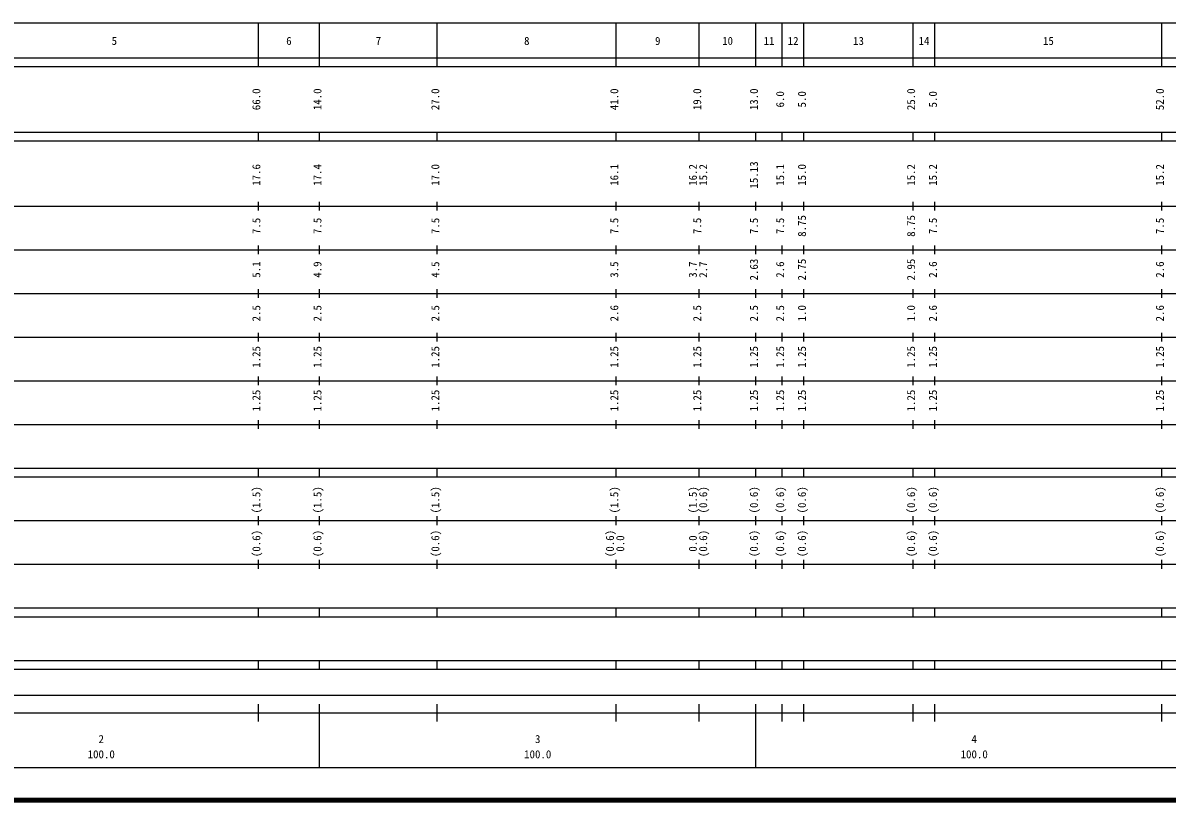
# Model space of a CAD drawing. Units: millimetres on the paper, enlarged 1000 times. Extents: x 40000 to 680000, y 20000 to 380000.
# Drawn here: x 200052 to 462198, y 20000 to 198000 of the extents above; entities that cross this region are included whole.
import ezdxf
from ezdxf.enums import TextEntityAlignment as Align

# ---------------------------------------------------------------- set-up
doc = ezdxf.new("R2010")
doc.units = ezdxf.units.MM
doc.header["$LTSCALE"] = 1000
doc.layers.add('M-TTL', color=2, linetype='Continuous', lineweight=140)
doc.layers.add('M-TTL-BAND', color=7, linetype='Continuous', lineweight=25)
doc.styles.add('ＭＳ ゴシック', font='')
doc.styles.get('ＭＳ ゴシック').set_extended_font_data('MS Gothic')

msp = doc.modelspace()

# ---------------------------------------------------------------- linework, layer by layer
at = {"layer": 'M-TTL'}
msp.add_line((40000, 20000), (680000, 20000), dxfattribs=at)
at = {"layer": 'M-TTL-BAND'}
for p, q in [((68000, 198000), (579000, 198000)), ((254000, 188000), (254000, 198000)), ((268000, 188000), (268000, 198000)), ((295000, 188000), (295000, 198000)), ((336000, 188000), (336000, 198000)), ((355000, 188000), (355000, 198000)), ((368000, 188000), (368000, 198000)), ((374000, 188000), (374000, 198000)), ((379000, 188000), (379000, 198000)), ((404000, 188000), (404000, 198000)), ((409000, 188000), (409000, 198000)), ((461000, 188000), (461000, 198000)), ((40000, 190000), (579000, 190000)), ((40000, 188000), (579000, 188000)), ((40000, 173000), (579000, 173000)), ((40000, 171000), (579000, 171000)), ((254000, 171000), (254000, 173000)), ((268000, 171000), (268000, 173000)), ((295000, 171000), (295000, 173000)), ((336000, 171000), (336000, 173000)), ((355000, 171000), (355000, 173000)), ((368000, 171000), (368000, 173000)), ((374000, 171000), (374000, 173000)), ((379000, 171000), (379000, 173000)), ((404000, 171000), (404000, 173000)), ((409000, 171000), (409000, 173000)), ((461000, 171000), (461000, 173000)), ((40000, 156000), (579000, 156000)), ((254000, 155000), (254000, 157000)), ((268000, 155000), (268000, 157000)), ((295000, 155000), (295000, 157000)), ((336000, 155000), (336000, 157000)), ((355000, 155000), (355000, 157000)), ((368000, 155000), (368000, 157000)), ((374000, 155000), (374000, 157000)), ((379000, 155000), (379000, 157000)), ((404000, 155000), (404000, 157000)), ((409000, 155000), (409000, 157000)), ((461000, 155000), (461000, 157000)), ((254000, 145000), (254000, 147000)), ((268000, 145000), (268000, 147000)), ((295000, 145000), (295000, 147000)), ((336000, 145000), (336000, 147000)), ((355000, 145000), (355000, 147000)), ((368000, 145000), (368000, 147000)), ((374000, 145000), (374000, 147000)), ((379000, 145000), (379000, 147000)), ((404000, 145000), (404000, 147000)), ((409000, 145000), (409000, 147000)), ((461000, 145000), (461000, 147000)), ((46000, 146000), (579000, 146000)), ((254000, 135000), (254000, 137000)), ((268000, 135000), (268000, 137000)), ((295000, 135000), (295000, 137000)), ((336000, 135000), (336000, 137000)), ((355000, 135000), (355000, 137000)), ((368000, 135000), (368000, 137000)), ((374000, 135000), (374000, 137000)), ((379000, 135000), (379000, 137000)), ((404000, 135000), (404000, 137000)), ((409000, 135000), (409000, 137000)), ((461000, 135000), (461000, 137000)), ((52000, 136000), (579000, 136000)), ((46000, 126000), (579000, 126000)), ((254000, 125000), (254000, 127000)), ((268000, 125000), (268000, 127000)), ((295000, 125000), (295000, 127000)), ((336000, 125000), (336000, 127000)), ((355000, 125000), (355000, 127000)), ((368000, 125000), (368000, 127000)), ((374000, 125000), (374000, 127000)), ((379000, 125000), (379000, 127000)), ((404000, 125000), (404000, 127000)), ((409000, 125000), (409000, 127000)), ((461000, 125000), (461000, 127000)), ((52000, 116000), (579000, 116000)), ((254000, 115000), (254000, 117000)), ((268000, 115000), (268000, 117000)), ((295000, 115000), (295000, 117000)), ((336000, 115000), (336000, 117000)), ((355000, 115000), (355000, 117000)), ((368000, 115000), (368000, 117000)), ((374000, 115000), (374000, 117000)), ((379000, 115000), (379000, 117000)), ((404000, 115000), (404000, 117000)), ((409000, 115000), (409000, 117000)), ((461000, 115000), (461000, 117000)), ((46000, 106000), (579000, 106000)), ((254000, 105000), (254000, 107000)), ((268000, 105000), (268000, 107000)), ((295000, 105000), (295000, 107000)), ((336000, 105000), (336000, 107000)), ((355000, 105000), (355000, 107000)), ((368000, 105000), (368000, 107000)), ((374000, 105000), (374000, 107000)), ((379000, 105000), (379000, 107000)), ((404000, 105000), (404000, 107000)), ((409000, 105000), (409000, 107000)), ((461000, 105000), (461000, 107000)), ((40000, 96000), (579000, 96000)), ((254000, 94000), (254000, 96000)), ((268000, 94000), (268000, 96000)), ((295000, 94000), (295000, 96000)), ((336000, 94000), (336000, 96000)), ((355000, 94000), (355000, 96000)), ((368000, 94000), (368000, 96000)), ((374000, 94000), (374000, 96000)), ((379000, 94000), (379000, 96000)), ((404000, 94000), (404000, 96000)), ((409000, 94000), (409000, 96000)), ((461000, 94000), (461000, 96000)), ((40000, 94000), (579000, 94000)), ((49000, 84000), (579000, 84000)), ((254000, 83000), (254000, 85000)), ((268000, 83000), (268000, 85000)), ((295000, 83000), (295000, 85000)), ((336000, 83000), (336000, 85000)), ((355000, 83000), (355000, 85000)), ((368000, 83000), (368000, 85000)), ((374000, 83000), (374000, 85000)), ((379000, 83000), (379000, 85000)), ((404000, 83000), (404000, 85000)), ((409000, 83000), (409000, 85000)), ((461000, 83000), (461000, 85000)), ((40000, 74000), (579000, 74000)), ((254000, 73000), (254000, 75000)), ((268000, 73000), (268000, 75000)), ((295000, 73000), (295000, 75000)), ((336000, 73000), (336000, 75000)), ((355000, 73000), (355000, 75000)), ((368000, 73000), (368000, 75000)), ((374000, 73000), (374000, 75000)), ((379000, 73000), (379000, 75000)), ((404000, 73000), (404000, 75000)), ((409000, 73000), (409000, 75000)), ((461000, 73000), (461000, 75000)), ((40000, 64000), (579000, 64000)), ((254000, 62000), (254000, 64000)), ((268000, 62000), (268000, 64000)), ((295000, 62000), (295000, 64000)), ((336000, 62000), (336000, 64000)), ((355000, 62000), (355000, 64000)), ((368000, 62000), (368000, 64000)), ((374000, 62000), (374000, 64000)), ((379000, 62000), (379000, 64000)), ((404000, 62000), (404000, 64000)), ((409000, 62000), (409000, 64000)), ((461000, 62000), (461000, 64000)), ((40000, 62000), (579000, 62000)), ((40000, 52000), (579000, 52000)), ((40000, 50000), (579000, 50000)), ((254000, 50000), (254000, 52000)), ((268000, 50000), (268000, 52000)), ((295000, 50000), (295000, 52000)), ((336000, 50000), (336000, 52000)), ((355000, 50000), (355000, 52000)), ((368000, 50000), (368000, 52000)), ((374000, 50000), (374000, 52000)), ((379000, 50000), (379000, 52000)), ((404000, 50000), (404000, 52000)), ((409000, 50000), (409000, 52000)), ((461000, 50000), (461000, 52000)), ((71000, 44000), (565000, 44000)), ((254000, 38000), (254000, 42000)), ((268000, 27500), (268000, 42000)), ((295000, 38000), (295000, 42000)), ((336000, 38000), (336000, 42000)), ((355000, 38000), (355000, 42000)), ((368000, 27500), (368000, 42000)), ((374000, 38000), (374000, 42000)), ((379000, 38000), (379000, 42000)), ((404000, 38000), (404000, 42000)), ((409000, 38000), (409000, 42000)), ((461000, 38000), (461000, 42000)), ((40000, 40000), (579000, 40000)), ((68000, 27500), (579000, 27500))]:
    msp.add_line(p, q, dxfattribs=at)

# ---------------------------------------------------------------- texts
at = {"layer": 'M-TTL-BAND', "style": 'ＭＳ ゴシック'}
for s, p in [('5', (221000, 192405)), ('6', (261000, 192405)), ('7', (281500, 192405)), ('8', (315500, 192405)), ('9', (345500, 192405)), ('10', (361500, 192405)), ('11', (371000, 192405)), ('12', (376500, 192405)), ('13', (391500, 192405)), ('14', (406500, 192405)), ('15', (435000, 192405)), ('2', (218000, 32523)), ('3', (318000, 32523)), ('4', (418000, 32523)), ('100.0', (218000, 29033)), ('100.0', (318000, 29033)), ('100.0', (418000, 29033))]:
    msp.add_text(s, height=1833, dxfattribs=at).set_placement(p, align=Align.BOTTOM_CENTER)
for s, p in [('66.0', (255000, 180500)), ('14.0', (269000, 180500)), ('27.0', (296000, 180500)), ('41.0', (337000, 180500)), ('19.0', (356000, 180500)), ('13.0', (369000, 180500)), ('6.0', (375000, 180500)), ('5.0', (380000, 180500)), ('25.0', (405000, 180500)), ('5.0', (410000, 180500)), ('52.0', (462000, 180500)), ('17.6', (255000, 163174)), ('17.4', (269000, 163174)), ('17.0', (296000, 163174)), ('16.1', (337000, 163174)), ('16.2', (355000, 163174)), ('15.2', (357370, 163174)), ('15.13', (369000, 163174)), ('15.1', (375000, 163174)), ('15.0', (380000, 163174)), ('15.2', (405000, 163174)), ('15.2', (410000, 163174)), ('15.2', (462000, 163174)), ('7.5', (255000, 151500)), ('7.5', (269000, 151500)), ('7.5', (296000, 151500)), ('7.5', (337000, 151500)), ('7.5', (356000, 151500)), ('7.5', (369000, 151500)), ('7.5', (375000, 151500)), ('8.75', (380000, 151500)), ('8.75', (405000, 151500)), ('7.5', (410000, 151500)), ('7.5', (462000, 151500)), ('5.1', (255000, 141500)), ('4.9', (269000, 141500)), ('4.5', (296000, 141500)), ('3.5', (337000, 141500)), ('3.7', (355000, 141500)), ('2.7', (357370, 141500)), ('2.63', (369000, 141500)), ('2.6', (375000, 141500)), ('2.75', (380000, 141500)), ('2.95', (405000, 141500)), ('2.6', (410000, 141500)), ('2.6', (462000, 141500)), ('2.5', (255000, 131500)), ('2.5', (269000, 131500)), ('2.5', (296000, 131500)), ('2.6', (337000, 131500)), ('2.5', (356000, 131500)), ('2.5', (369000, 131500)), ('2.5', (375000, 131500)), ('1.0', (380000, 131500)), ('1.0', (405000, 131500)), ('2.6', (410000, 131500)), ('2.6', (462000, 131500)), ('1.25', (255000, 121500)), ('1.25', (269000, 121500)), ('1.25', (296000, 121500)), ('1.25', (337000, 121500)), ('1.25', (356000, 121500)), ('1.25', (369000, 121500)), ('1.25', (375000, 121500)), ('1.25', (380000, 121500)), ('1.25', (405000, 121500)), ('1.25', (410000, 121500)), ('1.25', (462000, 121500)), ('1.25', (255000, 111500)), ('1.25', (269000, 111500)), ('1.25', (296000, 111500)), ('1.25', (337000, 111500)), ('1.25', (356000, 111500)), ('1.25', (369000, 111500)), ('1.25', (375000, 111500)), ('1.25', (380000, 111500)), ('1.25', (405000, 111500)), ('1.25', (410000, 111500)), ('1.25', (462000, 111500)), ('(1.5)', (255000, 88764)), ('(1.5)', (269000, 88764)), ('(1.5)', (296000, 88764)), ('(1.5)', (337000, 88764)), ('(1.5)', (355000, 88764)), ('(0.6)', (357370, 88764)), ('(0.6)', (369000, 88764)), ('(0.6)', (375000, 88764)), ('(0.6)', (380000, 88764)), ('(0.6)', (405000, 88764)), ('(0.6)', (410000, 88764)), ('(0.6)', (462000, 88764)), ('(0.6)', (255000, 78764)), ('(0.6)', (269000, 78764)), ('(0.6)', (296000, 78764)), ('(0.6)', (336000, 78764)), ('(0.6)', (357370, 78764)), ('(0.6)', (369000, 78764)), ('(0.6)', (375000, 78764)), ('(0.6)', (380000, 78764)), ('(0.6)', (405000, 78764)), ('(0.6)', (410000, 78764)), ('(0.6)', (462000, 78764)), ('0.0', (338370, 78764)), ('0.0', (355000, 78764))]:
    msp.add_text(s, height=1833, rotation=90, dxfattribs=at).set_placement(p, align=Align.BOTTOM_CENTER)

doc.saveas('drawing.dxf')
